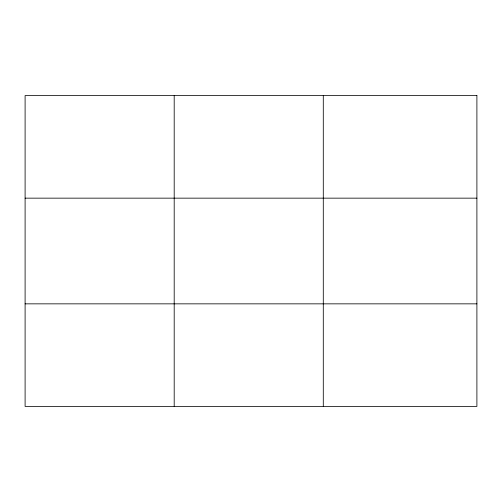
<?xml version="1.0" encoding="UTF-8"?>
<svg xmlns="http://www.w3.org/2000/svg" width="502" height="502" viewBox="0 0 502 502"><rect width="100%" height="100%" fill="white"/><g stroke="black" fill="none" stroke-linecap="round" stroke-linejoin="round"><path stroke-width="0.75" d="M174.194 406.425L174.194 95.575M323.288 406.425L323.288 95.575M25.1 198.152L476.9 198.152M25.1 303.848L476.9 303.848M476.9 95.575L476.9 406.425L25.1 406.425L25.1 95.575L476.9 95.575"/></g></svg>
